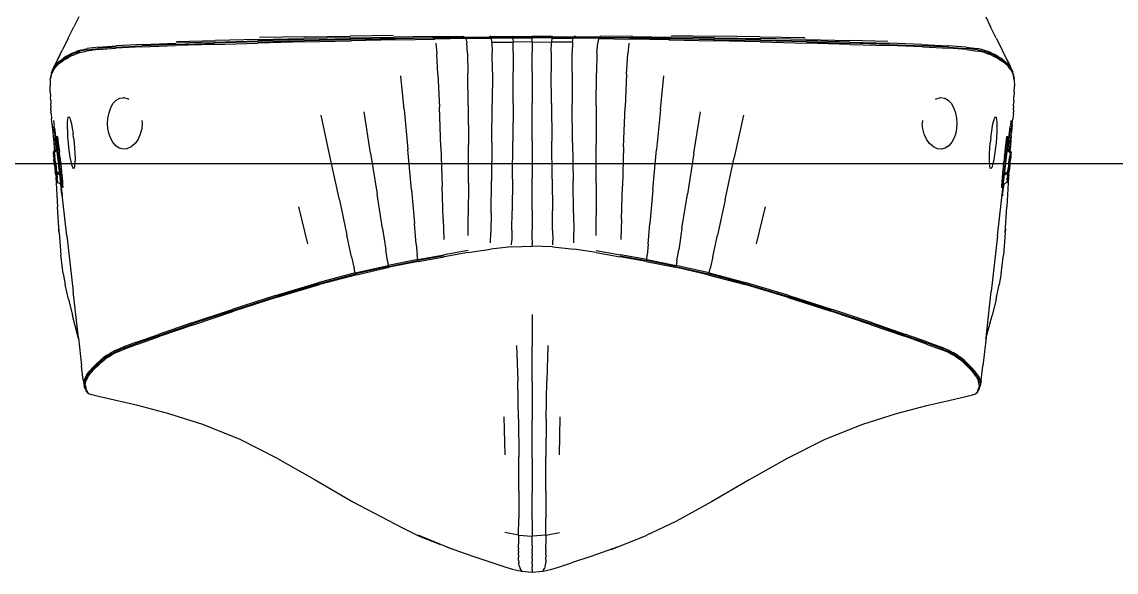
# Model space of a CAD drawing. Header units: millimetres. Extents: x -1905078 to 890385, y 1304549 to 3975677.
# Drawn here: x -641522 to -633594, y 1473248 to 1477237 of the extents above; entities that cross this region are included whole.
import ezdxf

# ---------------------------------------------------------------- set-up
doc = ezdxf.new("R2010")
doc.units = ezdxf.units.MM
doc.header["$LTSCALE"] = 1000
doc.layers.get('0').update_dxf_attribs({"linetype": 'CONTINUOUS'})
doc.layers.add('景-通用-文字', color=7, linetype='CONTINUOUS')

# ---------------------------------------------------------------- blocks, each defined once
blk = doc.blocks.new('C')
at = {"color": 0, "linetype": 'Continuous', "extrusion": (0, 1, 0)}
for p, q in [((-3866.1, 4734.7), (-3907.5, 4651.3)), ((3866.1, 4734.7), (3907.5, 4651.3)), ((-3956.1, 4553.1), (-3907.5, 4651.3)), ((-1939.6, 4566.4), (-1553.1, 4571.9)), ((-1186, 4576.4), (-1553.1, 4571.9)), ((-853.8, 4567.8), (-585.9, 4571)), ((-579.2, 4563.8), (-585.9, 4571)), ((-364.7, 4573.1), (-359.4, 4566.3)), ((364.6, 4573.1), (359.4, 4566.3)), ((579.2, 4563.8), (585.8, 4571)), ((853.7, 4567.8), (585.8, 4571)), ((1185.9, 4576.4), (1553.1, 4571.9)), ((1939.6, 4566.4), (1553.1, 4571.9)), ((3956.1, 4553.1), (3907.5, 4651.3)), ((-3956.1, 4553.1), (-4004.8, 4454.9)), ((-3549.3, 4478.7), (-3700.9, 4466.8)), ((-3697.9, 4477.1), (-3546.2, 4488.9)), ((-3326.8, 4479.5), (-3550.5, 4468.1)), ((-3549.3, 4478.7), (-3325.7, 4490.1)), ((-3322.6, 4500.3), (-3546.2, 4488.9)), ((-3326.8, 4479.5), (-3042.6, 4490.6)), ((-3041.9, 4501), (-3325.7, 4490.1)), ((-3322.6, 4500.3), (-3038.9, 4511)), ((-2709.5, 4501.4), (-3042.6, 4490.6)), ((-3041.9, 4501), (-2709.5, 4511.5)), ((-2707.2, 4521.3), (-3038.9, 4511)), ((-3031.9, 4524.3), (-2700.9, 4533.9)), ((-2340.3, 4521.6), (-2709.5, 4511.5)), ((-2709.5, 4501.4), (-2339.1, 4511.7)), ((-2707.2, 4521.3), (-2339.4, 4530.8)), ((-2334.8, 4542.6), (-2700.9, 4533.9)), ((-2340.3, 4521.6), (-1946, 4531.1)), ((-1947.4, 4539.7), (-2339.4, 4530.8)), ((-1942.7, 4521.8), (-2339.1, 4511.7)), ((-2334.8, 4542.6), (-1945.7, 4550.5)), ((-1939.6, 4566.4), (-2325, 4560)), ((-1947.4, 4539.7), (-1553.3, 4547.7)), ((-1549.2, 4539.9), (-1946, 4531.1)), ((-1555, 4557.4), (-1945.7, 4550.5)), ((-1942.7, 4521.8), (-1543.9, 4531.2)), ((-1555, 4557.4), (-1183.9, 4563.2)), ((-1179.2, 4554.5), (-1553.3, 4547.7)), ((-1549.2, 4539.9), (-1553.3, 4547.7)), ((-1549.2, 4539.9), (-1172.8, 4547.5)), ((-1165.7, 4539.4), (-1543.9, 4531.2)), ((-853.8, 4567.8), (-1183.9, 4563.2)), ((-1179.2, 4554.5), (-847.2, 4560)), ((-1179.2, 4554.5), (-1172.8, 4547.5)), ((-839.5, 4553.7), (-1172.8, 4547.5)), ((-1165.7, 4539.4), (-1172.8, 4547.5)), ((-1165.7, 4539.4), (-831.6, 4546)), ((-853.8, 4567.8), (-847.2, 4560)), ((-579.2, 4563.8), (-847.2, 4560)), ((-839.5, 4553.7), (-847.2, 4560)), ((-839.5, 4553.7), (-572, 4558)), ((-839.5, 4553.7), (-831.6, 4546)), ((-564.8, 4550.7), (-831.6, 4546)), ((-823.1, 4510.2), (-813.7, 4419.3)), ((-579.2, 4563.8), (-359.4, 4566.3)), ((-579.2, 4563.8), (-572, 4558)), ((-353.9, 4560.7), (-572, 4558)), ((-564.8, 4550.7), (-572, 4558)), ((-564.8, 4550.7), (-348.5, 4553.7)), ((-564.8, 4550.7), (-558, 4515.6)), ((-552.1, 4426.3), (-558, 4515.6)), ((-171.7, 4567.6), (-359.4, 4566.3)), ((-353.9, 4560.7), (-359.4, 4566.3)), ((-353.9, 4560.7), (-168.7, 4562.2)), ((-353.9, 4560.7), (-348.5, 4553.7)), ((-165.8, 4555.2), (-348.5, 4553.7)), ((-343.7, 4519.1), (-348.5, 4553.7)), ((-343.7, 4519.1), (-163.4, 4521)), ((-343.7, 4519.1), (-340.4, 4431.1)), ((-171.7, 4567.6), (0, 4568)), ((-171.7, 4567.6), (-168.7, 4562.2)), ((0, 4562.6), (-168.7, 4562.2)), ((-165.8, 4555.2), (-168.7, 4562.2)), ((-165.8, 4555.2), (0, 4555.7)), ((-165.8, 4555.2), (-163.4, 4521)), ((0, 4521.6), (-163.4, 4521)), ((-161.9, 4433.8), (-163.4, 4521)), ((171.7, 4567.6), (0, 4568)), ((0, 4562.6), (0, 4555.7)), ((0, 4562.6), (168.7, 4562.2)), ((0, 4521.6), (0, 4555.7)), ((165.8, 4555.2), (0, 4555.7)), ((0, 4521.6), (163.4, 4521)), ((0, 4521.6), (0, 4434.7)), ((161.9, 4433.8), (163.4, 4521)), ((165.8, 4555.2), (163.4, 4521)), ((343.7, 4519.1), (163.4, 4521)), ((165.8, 4555.2), (168.7, 4562.2)), ((165.8, 4555.2), (348.4, 4553.7)), ((171.7, 4567.6), (168.7, 4562.2)), ((353.9, 4560.7), (168.7, 4562.2)), ((171.7, 4567.6), (359.4, 4566.3)), ((343.7, 4519.1), (340.4, 4431.1)), ((343.7, 4519.1), (348.4, 4553.7)), ((353.9, 4560.7), (348.4, 4553.7)), ((564.7, 4550.7), (348.4, 4553.7)), ((353.9, 4560.7), (359.4, 4566.3)), ((353.9, 4560.7), (572, 4558)), ((579.2, 4563.8), (359.4, 4566.3)), ((552.1, 4426.3), (557.9, 4515.6)), ((564.7, 4550.7), (557.9, 4515.6)), ((564.7, 4550.7), (572, 4558)), ((564.7, 4550.7), (831.5, 4546)), ((579.2, 4563.8), (572, 4558)), ((839.5, 4553.7), (572, 4558)), ((579.2, 4563.8), (847.1, 4560)), ((823, 4510.2), (813.7, 4419.3)), ((839.5, 4553.7), (831.5, 4546)), ((1165.7, 4539.4), (831.5, 4546)), ((839.5, 4553.7), (847.1, 4560)), ((839.5, 4553.7), (1172.8, 4547.5)), ((853.7, 4567.8), (847.1, 4560)), ((1179.2, 4554.5), (847.1, 4560)), ((853.7, 4567.8), (1183.9, 4563.2)), ((1165.7, 4539.4), (1172.8, 4547.5)), ((1165.7, 4539.4), (1543.8, 4531.2)), ((1179.2, 4554.5), (1172.8, 4547.5)), ((1549.2, 4539.9), (1172.8, 4547.5)), ((1179.2, 4554.5), (1553.3, 4547.7)), ((1555, 4557.4), (1183.9, 4563.2)), ((1942.7, 4521.8), (1543.8, 4531.2)), ((1549.2, 4539.9), (1553.3, 4547.7)), ((1549.2, 4539.9), (1946, 4531.1)), ((1947.4, 4539.7), (1553.3, 4547.7)), ((1555, 4557.4), (1945.7, 4550.5)), ((1939.6, 4566.4), (2325, 4560)), ((1942.7, 4521.8), (2339, 4511.7)), ((2334.8, 4542.6), (1945.7, 4550.5)), ((2340.3, 4521.6), (1946, 4531.1)), ((1947.4, 4539.7), (2339.4, 4530.8)), ((2334.8, 4542.6), (2700.9, 4533.9)), ((2709.5, 4501.4), (2339, 4511.7)), ((2707.2, 4521.3), (2339.4, 4530.8)), ((2340.3, 4521.6), (2709.5, 4511.5)), ((3031.8, 4524.3), (2700.9, 4533.9)), ((2707.2, 4521.3), (3038.9, 4511)), ((3041.9, 4501), (2709.5, 4511.5)), ((2709.5, 4501.4), (3042.6, 4490.6)), ((3322.5, 4500.3), (3038.9, 4511)), ((3041.9, 4501), (3325.7, 4490.1)), ((3326.7, 4479.5), (3042.6, 4490.6)), ((3322.5, 4500.3), (3546.2, 4488.9)), ((3549.3, 4478.7), (3325.7, 4490.1)), ((3326.7, 4479.5), (3550.4, 4468.1)), ((3697.9, 4477.1), (3546.2, 4488.9)), ((3549.3, 4478.7), (3700.9, 4466.8)), ((3956.1, 4553.1), (4004.8, 4454.9)), ((-4053.2, 4356.4), (-4025.1, 4411.6)), ((-4046.1, 4371.4), (-4004.8, 4454.9)), ((-3998.6, 4371.8), (-3972.8, 4389)), ((-3969.9, 4399.4), (-3995.8, 4382.2)), ((-3974, 4378.3), (-3948.7, 4393.2)), ((-3947.5, 4403.9), (-3972.8, 4389)), ((-3969.9, 4399.4), (-3944.5, 4414.2)), ((-3922, 4406.5), (-3948.7, 4393.2)), ((-3947.5, 4403.9), (-3920.7, 4417.2)), ((-3917.8, 4427.5), (-3944.5, 4414.2)), ((-3922, 4406.5), (-3891.8, 4419)), ((-3890.6, 4429.7), (-3920.7, 4417.2)), ((-3917.8, 4427.5), (-3887.6, 4440)), ((-3856.2, 4431.5), (-3891.8, 4419)), ((-3890.6, 4429.7), (-3855, 4442.2)), ((-3851.9, 4452.6), (-3887.6, 4440)), ((-3856.2, 4431.5), (-3798.6, 4443.9)), ((-3797.3, 4454.6), (-3855, 4442.2)), ((-3851.9, 4452.6), (-3794.2, 4465)), ((-3702.2, 4456.2), (-3798.6, 4443.9)), ((-3797.3, 4454.6), (-3700.9, 4466.8)), ((-3697.9, 4477.1), (-3794.2, 4465)), ((-3702.2, 4456.2), (-3550.5, 4468.1)), ((-803.3, 4246.3), (-813.7, 4419.3)), ((-552.1, 4426.3), (-547.7, 4256.2)), ((-339.1, 4263.5), (-340.4, 4431.1)), ((-161.9, 4433.8), (-161.7, 4267.9)), ((0, 4269.4), (0, 4434.7)), ((161.9, 4433.8), (161.7, 4267.9)), ((339.1, 4263.5), (340.4, 4431.1)), ((552.1, 4426.3), (547.7, 4256.2)), ((803.2, 4246.3), (813.7, 4419.3)), ((3702.2, 4456.2), (3550.4, 4468.1)), ((3697.9, 4477.1), (3794.2, 4465)), ((3797.3, 4454.6), (3700.9, 4466.8)), ((3702.2, 4456.2), (3798.5, 4443.9)), ((3851.9, 4452.6), (3794.2, 4465)), ((3797.3, 4454.6), (3854.9, 4442.2)), ((3856.2, 4431.5), (3798.5, 4443.9)), ((3851.9, 4452.6), (3887.5, 4440)), ((3890.5, 4429.7), (3854.9, 4442.2)), ((3856.2, 4431.5), (3891.8, 4419)), ((3917.8, 4427.5), (3887.5, 4440)), ((3890.5, 4429.7), (3920.7, 4417.2)), ((3922, 4406.5), (3891.8, 4419)), ((3917.8, 4427.5), (3944.5, 4414.2)), ((3947.5, 4403.9), (3920.7, 4417.2)), ((3922, 4406.5), (3948.7, 4393.2)), ((3969.9, 4399.4), (3944.5, 4414.2)), ((3947.5, 4403.9), (3972.8, 4389)), ((3974, 4378.3), (3948.7, 4393.2)), ((3969.9, 4399.4), (3995.7, 4382.2)), ((3998.6, 4371.8), (3972.8, 4389)), ((4046.1, 4371.4), (4004.8, 4454.9)), ((4053.2, 4356.4), (4025.1, 4411.6)), ((-4098.1, 4257.1), (-4079.7, 4295.5)), ((-4077, 4306), (-4095.6, 4267.6)), ((-4088.3, 4285.2), (-4069.3, 4323.7)), ((-4088.3, 4285.2), (-4072.9, 4317.3)), ((-4080.9, 4284.8), (-4056.2, 4315.8)), ((-4055.1, 4326.5), (-4079.7, 4295.5)), ((-4077, 4306), (-4052.3, 4336.9)), ((-4046.1, 4371.4), (-4072.9, 4317.3)), ((-4053.2, 4356.4), (-4072.9, 4317.3)), ((-4053.2, 4356.4), (-4069.3, 4323.7)), ((-4028.3, 4340.7), (-4056.2, 4315.8)), ((-4055.1, 4326.5), (-4027.1, 4351.4)), ((-4024.2, 4361.8), (-4052.3, 4336.9)), ((-4028.3, 4340.7), (-3999.9, 4361.1)), ((-3998.6, 4371.8), (-4027.1, 4351.4)), ((-4024.2, 4361.8), (-3995.8, 4382.2)), ((-3974, 4378.3), (-3999.9, 4361.1)), ((3974, 4378.3), (3999.9, 4361.1)), ((4024.2, 4361.8), (3995.7, 4382.2)), ((3998.6, 4371.8), (4027, 4351.4)), ((4028.3, 4340.7), (3999.9, 4361.1)), ((4024.2, 4361.8), (4052.3, 4336.9)), ((4055.1, 4326.5), (4027, 4351.4)), ((4028.3, 4340.7), (4056.2, 4315.8)), ((4046.1, 4371.4), (4072.9, 4317.3)), ((4077, 4306), (4052.3, 4336.9)), ((4053.2, 4356.4), (4069.3, 4323.7)), ((4053.2, 4356.4), (4072.9, 4317.3)), ((4055.1, 4326.5), (4079.7, 4295.5)), ((4080.9, 4284.8), (4056.2, 4315.8)), ((4088.3, 4285.2), (4069.3, 4323.7)), ((4088.3, 4285.2), (4072.9, 4317.3)), ((4077, 4306), (4095.6, 4267.6)), ((4098.1, 4257.1), (4079.7, 4295.5)), ((-4108.2, 4198.8), (-4110.6, 4147.3)), ((-4108.2, 4198.8), (-4099.2, 4246.3)), ((-4108.2, 4198.8), (-4107.3, 4209.6)), ((-4098.1, 4257.1), (-4107.3, 4209.6)), ((-4080.9, 4284.8), (-4099.2, 4246.3)), ((-4098.1, 4257.1), (-4095.6, 4267.6)), ((-4088.3, 4285.2), (-4095.6, 4267.6)), ((-1092.7, 3946.5), (-1121.3, 4233.7)), ((-803.3, 4246.3), (-791.4, 3964.3)), ((-545.3, 3979.1), (-547.7, 4256.2)), ((-339.1, 4263.5), (-340.6, 3990.4)), ((-163.4, 3997.6), (-161.7, 4267.9)), ((0, 4269.4), (0, 4000.2)), ((163.4, 3997.6), (161.7, 4267.9)), ((339.1, 4263.5), (340.5, 3990.4)), ((545.3, 3979.1), (547.7, 4256.2)), ((803.2, 4246.3), (791.4, 3964.3)), ((1092.7, 3946.5), (1121.3, 4233.7)), ((4080.9, 4284.8), (4099.2, 4246.3)), ((4088.3, 4285.2), (4095.6, 4267.6)), ((4098.1, 4257.1), (4095.6, 4267.6)), ((4098.1, 4257.1), (4107.3, 4209.6)), ((4108.2, 4198.8), (4099.2, 4246.3)), ((4108.2, 4198.8), (4107.3, 4209.6)), ((4108.2, 4198.8), (4110.6, 4147.3)), ((-4108.9, 4096.9), (-4110.6, 4147.3)), ((4108.9, 4096.9), (4110.6, 4147.3)), ((-4108.9, 4096.9), (-4105.8, 4052.5)), ((-4103.9, 4019.2), (-4105.8, 4052.5)), ((-4103.9, 4019.2), (-4103, 3994.3)), ((-3571.7, 3998.8), (-3546.1, 4026.7)), ((-3546.1, 4026.7), (-3516, 4043.4)), ((-3516, 4043.4), (-3485.8, 4046.3)), ((-3480.4, 4046.9), (-3485.8, 4046.3)), ((-3480.4, 4046.9), (-3443, 4037.4)), ((-3443, 4037.4), (-3438.6, 4034.7)), ((3438, 4034.4), (3443, 4037.4)), ((3443, 4037.4), (3480.5, 4046.9)), ((3480.5, 4046.9), (3516, 4043.4)), ((3516, 4043.4), (3546.1, 4026.7)), ((3546.1, 4026.7), (3571.7, 3998.8)), ((4104, 4019.2), (4103, 3994.3)), ((4104, 4019.2), (4105.8, 4052.5)), ((4108.9, 4096.9), (4105.8, 4052.5)), ((-4102.6, 3974.9), (-4103, 3994.3)), ((-4102.6, 3974.9), (-4102.6, 3958.2)), ((-4102.6, 3941.5), (-4102.6, 3958.2)), ((-4102.6, 3941.5), (-4102.2, 3925.8)), ((-4101.2, 3911.9), (-4102.2, 3925.8)), ((-3616.9, 3872), (-3607.1, 3918.5)), ((-3607.1, 3918.5), (-3592.2, 3961.9)), ((-3592.2, 3961.9), (-3571.7, 3998.8)), ((-1377.9, 3574.1), (-1434, 3924.6)), ((-1092.7, 3946.5), (-1060.6, 3603.7)), ((-779.5, 3627.8), (-791.4, 3964.3)), ((-545.3, 3979.1), (-544.4, 3648.4)), ((-343.7, 3664.5), (-340.6, 3990.4)), ((-163.4, 3997.6), (-166.1, 3675.1)), ((0, 3679), (0, 4000.2)), ((163.4, 3997.6), (166.1, 3675.1)), ((343.7, 3664.5), (340.5, 3990.4)), ((545.3, 3979.1), (544.3, 3648.4)), ((779.4, 3627.8), (791.4, 3964.3)), ((1092.7, 3946.5), (1060.5, 3603.7)), ((1377.9, 3574.1), (1434, 3924.6)), ((3571.7, 3998.8), (3592.2, 3961.9)), ((3592.2, 3961.9), (3607.1, 3918.5)), ((3607.1, 3918.5), (3616.9, 3872)), ((4101.3, 3911.9), (4102.2, 3925.8)), ((4102.6, 3941.5), (4102.2, 3925.8)), ((4102.7, 3974.9), (4102.6, 3958.2)), ((4102.6, 3941.5), (4102.6, 3958.2)), ((4102.7, 3974.9), (4103, 3994.3)), ((-4101.2, 3911.9), (-4096.6, 3866.6)), ((-4083.7, 3751.8), (-4096.6, 3866.6)), ((-4080.1, 3851.9), (-4076, 3812.5)), ((-3961.1, 3798), (-3960.7, 3834.9)), ((-3960.7, 3834.9), (-3958.7, 3862.8)), ((-3958.7, 3862.8), (-3954.8, 3879.5)), ((-3954.8, 3879.5), (-3949.4, 3882.9)), ((-3949.4, 3882.9), (-3942.6, 3873.5)), ((-3942.6, 3873.5), (-3935.2, 3852.6)), ((-3935.2, 3852.6), (-3927.7, 3822.2)), ((-3620.2, 3826.7), (-3616.9, 3872)), ((-3617.7, 3784.6), (-3620.2, 3826.7)), ((-3324.9, 3826.5), (-3329.2, 3781.2)), ((-3326.5, 3851.5), (-3324.9, 3826.5)), ((1799.9, 3897.3), (1721.8, 3536.7)), ((3326.5, 3851.9), (3324.9, 3826.5)), ((3329.2, 3781.2), (3324.9, 3826.5)), ((3616.9, 3872), (3620.2, 3826.7)), ((3620.2, 3826.7), (3617.7, 3784.6)), ((3927.7, 3822.2), (3935.2, 3852.6)), ((3935.2, 3852.6), (3942.6, 3873.5)), ((3942.6, 3873.5), (3949.4, 3882.9)), ((3949.4, 3882.9), (3954.8, 3879.5)), ((3954.8, 3879.5), (3958.7, 3862.8)), ((3958.7, 3862.8), (3960.7, 3834.9)), ((3960.7, 3834.9), (3961.1, 3798)), ((4080.1, 3851.9), (4076, 3812.5)), ((4083.7, 3751.8), (4096.7, 3866.6)), ((4101.3, 3911.9), (4096.7, 3866.6)), ((-4091.2, 3817.8), (-4084.5, 3750.6)), ((-4069.1, 3596.3), (-4084.5, 3750.6)), ((-4075.7, 3809.5), (-4076, 3812.5)), ((-4074.8, 3802.2), (-4074.2, 3796.9)), ((-4060.8, 3682.4), (-4074.2, 3796.9)), ((-4073.2, 3788.4), (-4058.3, 3660.7)), ((-4072.8, 3784.3), (-4072.5, 3782.2)), ((-4072.8, 3784.3), (-4071.6, 3772)), ((-4071.1, 3770.1), (-4072.5, 3782.2)), ((-4068.4, 3740.9), (-4071.6, 3772)), ((-4068.4, 3740.9), (-4065, 3705.3)), ((-3959.9, 3754.6), (-3961.1, 3798)), ((-3957.4, 3708.1), (-3959.9, 3754.6)), ((-3927.7, 3822.2), (-3920.5, 3785)), ((-3920.5, 3785), (-3914.1, 3745.1)), ((-3908.9, 3704.7), (-3914.1, 3745.1)), ((-3609.8, 3744.2), (-3617.7, 3784.6)), ((-3595.9, 3704.2), (-3609.8, 3744.2)), ((-3341, 3734.7), (-3359.8, 3691.3)), ((-3329.2, 3781.2), (-3341, 3734.7)), ((3341, 3734.7), (3329.2, 3781.2)), ((3359.8, 3691.3), (3341, 3734.7)), ((3609.8, 3744.2), (3595.9, 3704.2)), ((3617.7, 3784.6), (3609.8, 3744.2)), ((3908.9, 3704.7), (3914.1, 3745.1)), ((3914.1, 3745.1), (3920.5, 3785)), ((3920.5, 3785), (3927.7, 3822.2)), ((3959.9, 3754.6), (3957.4, 3708.1)), ((3961.1, 3798), (3959.9, 3754.6)), ((4073.2, 3787.8), (4058.3, 3660.7)), ((4060.8, 3682.4), (4074.2, 3796.9)), ((4068.4, 3740.9), (4065, 3705.3)), ((4068.4, 3740.9), (4071.6, 3772)), ((4069.1, 3596.3), (4084.6, 3750.6)), ((4071.1, 3769.9), (4072.5, 3782.2)), ((4072.8, 3784.3), (4071.6, 3772)), ((4072.8, 3784.3), (4072.5, 3782.2)), ((4074.8, 3802.2), (4074.2, 3796.9)), ((4075.7, 3809.5), (4076, 3812.5)), ((4091.2, 3817.9), (4084.6, 3750.6)), ((-4081.5, 3720.4), (-4073.4, 3605.8)), ((-4063, 3679.6), (-4065, 3705.3)), ((-4063, 3679.6), (-4060.4, 3650.3)), ((-4062.3, 3693.4), (-4062.9, 3699.7)), ((-4062.3, 3693.4), (-4060.3, 3668.2)), ((-4055.6, 3606.7), (-4060.4, 3650.3)), ((-4057.7, 3638.9), (-4060.3, 3668.2)), ((-4015.5, 3294.1), (-4058.3, 3660.7)), ((-4057.7, 3638.9), (-4054.3, 3607.8)), ((-4050, 3715.5), (-4049.1, 3719)), ((-4049.3, 3698.9), (-4050, 3715.5)), ((-4047.4, 3671), (-4049.3, 3698.9)), ((-4049.1, 3719), (-4047, 3709.5)), ((-4044.3, 3634.1), (-4047.4, 3671)), ((-4047, 3709.5), (-4043.7, 3688.6)), ((-4043.7, 3688.6), (-4039.7, 3658.3)), ((-4039.7, 3658.3), (-4035.1, 3621.1)), ((-3953.8, 3662.8), (-3957.4, 3708.1)), ((-3949.5, 3620.7), (-3953.8, 3662.8)), ((-3908.9, 3704.7), (-3904.5, 3662.6)), ((-3904.5, 3662.6), (-3900.9, 3617.3)), ((-3575.6, 3667.1), (-3595.9, 3704.2)), ((-3550, 3636.7), (-3575.6, 3667.1)), ((-3385.8, 3654.4), (-3420, 3626.5)), ((-3359.8, 3691.3), (-3385.8, 3654.4)), ((-544.4, 3317.6), (-544.4, 3648.4)), ((-343.7, 3664.5), (-347.7, 3338.6)), ((-169.3, 3352.6), (-166.1, 3675.1)), ((0, 3679), (0, 3357.7)), ((169.2, 3352.6), (166.1, 3675.1)), ((343.7, 3664.5), (347.6, 3338.6)), ((544.3, 3317.6), (544.3, 3648.4)), ((3385.8, 3654.4), (3359.8, 3691.3)), ((3420, 3626.5), (3385.8, 3654.4)), ((3575.6, 3667.1), (3550, 3636.7)), ((3595.9, 3704.2), (3575.6, 3667.1)), ((3900.9, 3617.3), (3904.5, 3662.6)), ((3908.9, 3704.7), (3904.5, 3662.6)), ((3953.8, 3662.8), (3949.5, 3620.7)), ((3957.4, 3708.1), (3953.8, 3662.8)), ((4015.5, 3294.1), (4058.3, 3660.7)), ((4035.1, 3621.1), (4039.7, 3658.3)), ((4039.7, 3658.3), (4043.7, 3688.6)), ((4043.7, 3688.6), (4047, 3709.5)), ((4047.4, 3671), (4044.3, 3634.1)), ((4047, 3709.5), (4049.1, 3719)), ((4049.3, 3698.9), (4047.4, 3671)), ((4049.1, 3719), (4049.9, 3715.5)), ((4049.9, 3715.5), (4049.3, 3698.9)), ((4057.7, 3638.9), (4054.3, 3607.8)), ((4055.6, 3606.7), (4060.4, 3650.3)), ((4057.7, 3638.9), (4060.3, 3668.2)), ((4062.3, 3693.4), (4060.3, 3668.2)), ((4063, 3679.6), (4060.4, 3650.3)), ((4062.3, 3693.4), (4062.9, 3700)), ((4063, 3679.6), (4065, 3705.3)), ((4081.5, 3720.4), (4073.4, 3605.8)), ((-4081.4, 3578.5), (-4080.6, 3585.2)), ((-4081.4, 3578.5), (-4080.8, 3574.8)), ((-4081.4, 3578.5), (-4081.1, 3574.3)), ((-4080.6, 3563.4), (-4081.1, 3574.3)), ((-4080.1, 3581.7), (-4080.8, 3574.8)), ((-4079.2, 3562.2), (-4080.8, 3574.8)), ((-4076.3, 3590.7), (-4080.6, 3585.2)), ((-4080.1, 3581.7), (-4080.6, 3585.2)), ((-4080.6, 3563.4), (-4079.8, 3550.6)), ((-4080.1, 3581.7), (-4075.8, 3587.3)), ((-4080.1, 3581.7), (-4078.5, 3569.9)), ((-4079.2, 3540.8), (-4079.8, 3550.6)), ((-4079.2, 3562.2), (-4075.8, 3536.4)), ((-4074.3, 3576.2), (-4078.5, 3569.9)), ((-4074.9, 3542.8), (-4078.5, 3569.9)), ((-4076.3, 3590.7), (-4064.3, 3600)), ((-4076.3, 3590.7), (-4075.8, 3587.3)), ((-4063.9, 3596.8), (-4075.8, 3587.3)), ((-4074.3, 3576.2), (-4075.8, 3587.3)), ((-4074.3, 3576.2), (-4062.4, 3586.1)), ((-4074.3, 3576.2), (-4070.6, 3548.3)), ((-4072.6, 3593.5), (-4073.4, 3605.8)), ((-4063.6, 3494.8), (-4070.6, 3548.3)), ((-4052.3, 3609.3), (-4064.3, 3600)), ((-4063.9, 3596.8), (-4051.9, 3606.1)), ((-4050.7, 3595.3), (-4062.4, 3586.1)), ((-4040.2, 3590.7), (-4044.3, 3634.1)), ((-4035.6, 3544.2), (-4040.2, 3590.7)), ((-4035.1, 3621.1), (-4030.4, 3581.2)), ((-4025.9, 3540.8), (-4030.4, 3581.2)), ((-3944.4, 3580.3), (-3949.5, 3620.7)), ((-3938.3, 3540.3), (-3944.4, 3580.3)), ((-3900.9, 3617.3), (-3898.4, 3570.7)), ((-3898.4, 3570.7), (-3897.4, 3527.4)), ((-3520.1, 3615.8), (-3550, 3636.7)), ((-3487.9, 3606.3), (-3520.1, 3615.8)), ((-3454.6, 3609.8), (-3487.9, 3606.3)), ((-3420, 3626.5), (-3454.6, 3609.8)), ((-1377.9, 3574.1), (-1322.6, 3223.6)), ((-1029.4, 3260.9), (-1060.6, 3603.7)), ((-779.5, 3627.8), (-768.6, 3291.2)), ((779.4, 3627.8), (768.5, 3291.2)), ((1029.3, 3260.9), (1060.5, 3603.7)), ((1377.9, 3574.1), (1322.6, 3223.6)), ((3454.6, 3609.8), (3420, 3626.5)), ((3487.9, 3606.3), (3454.6, 3609.8)), ((3520.1, 3615.8), (3487.9, 3606.3)), ((3550, 3636.7), (3520.1, 3615.8)), ((3897.4, 3527.4), (3898.4, 3570.7)), ((3898.4, 3570.7), (3900.9, 3617.3)), ((3944.4, 3580.3), (3938.3, 3540.3)), ((3949.5, 3620.7), (3944.4, 3580.3)), ((4025.9, 3540.8), (4030.4, 3581.2)), ((4030.4, 3581.2), (4035.1, 3621.1)), ((4040.2, 3590.7), (4035.6, 3544.2)), ((4044.3, 3634.1), (4040.2, 3590.7)), ((4050.7, 3595.3), (4062.4, 3586.1)), ((4063.9, 3596.8), (4051.9, 3606.1)), ((4052.3, 3609.3), (4064.3, 3600)), ((4074.4, 3576.2), (4062.4, 3586.1)), ((4063.6, 3494.8), (4070.7, 3548.3)), ((4063.9, 3596.8), (4075.8, 3587.3)), ((4076.3, 3590.7), (4064.3, 3600)), ((4074.4, 3576.2), (4070.7, 3548.3)), ((4072.7, 3593.5), (4073.4, 3605.8)), ((4074.4, 3576.2), (4075.8, 3587.3)), ((4074.4, 3576.2), (4078.5, 3569.9)), ((4074.9, 3542.8), (4078.5, 3569.9)), ((4076.3, 3590.7), (4075.8, 3587.3)), ((4080.1, 3581.7), (4075.8, 3587.3)), ((4079.2, 3562.2), (4075.8, 3536.4)), ((4076.3, 3590.7), (4080.6, 3585.2)), ((4079.4, 3544.8), (4077.1, 3520.3)), ((4080.1, 3581.7), (4078.5, 3569.9)), ((4079.2, 3562.2), (4080.8, 3574.8)), ((4079.4, 3544.8), (4080.2, 3556.5)), ((4080.1, 3581.7), (4080.6, 3585.2)), ((4080.1, 3581.7), (4080.8, 3574.8)), ((4080.8, 3567.3), (4080.2, 3556.5)), ((4081.4, 3578.5), (4080.6, 3585.2)), ((4081.4, 3578.5), (4080.8, 3574.8)), ((4080.8, 3567.3), (4081.2, 3575.3)), ((4081.4, 3578.5), (4081.2, 3575.3)), ((-4079.2, 3540.8), (-4077, 3519.3)), ((-4071.5, 3471.2), (-4077, 3519.3)), ((-4070, 3493.1), (-4075.8, 3536.4)), ((-4074.9, 3542.8), (-4068.4, 3493.9)), ((-4071.5, 3471.2), (-4065.4, 3419.5)), ((-4070, 3493.1), (-4064.4, 3450.2)), ((-4062, 3445.1), (-4068.4, 3493.9)), ((-4063.6, 3494.8), (-4056.5, 3441.5)), ((-4030.9, 3498.8), (-4035.6, 3544.2)), ((-4026.3, 3456.8), (-4030.9, 3498.8)), ((-4021.7, 3416.3), (-4026.3, 3456.8)), ((-4025.9, 3540.8), (-4021.4, 3498.7)), ((-4021.4, 3498.7), (-4016.8, 3453.3)), ((-4016.8, 3453.3), (-4012.2, 3406.8)), ((-3931.2, 3503.2), (-3938.3, 3540.3)), ((-3923.9, 3472.8), (-3931.2, 3503.2)), ((-3916.8, 3451.9), (-3923.9, 3472.8)), ((-3910.3, 3442.4), (-3916.8, 3451.9)), ((-3900.7, 3462.6), (-3904.8, 3445.9)), ((-3898.1, 3490.4), (-3900.7, 3462.6)), ((-3897.4, 3527.4), (-3898.1, 3490.4)), ((1644.1, 3176.1), (1721.8, 3536.7)), ((3898.1, 3490.4), (3897.4, 3527.4)), ((3900.7, 3462.6), (3898.1, 3490.4)), ((3904.8, 3445.9), (3900.7, 3462.6)), ((3916.8, 3451.9), (3910.3, 3442.4)), ((3923.9, 3472.8), (3916.8, 3451.9)), ((3931.2, 3503.2), (3923.9, 3472.8)), ((3938.3, 3540.3), (3931.2, 3503.2)), ((4012.2, 3406.8), (4016.8, 3453.3)), ((4016.8, 3453.3), (4021.4, 3498.7)), ((4025.9, 3540.8), (4021.4, 3498.7)), ((4026.3, 3456.8), (4021.7, 3416.3)), ((4030.9, 3498.8), (4026.3, 3456.8)), ((4035.6, 3544.2), (4030.9, 3498.8)), ((4063.6, 3494.8), (4056.5, 3441.5)), ((4062, 3445.1), (4068.5, 3493.9)), ((4070.1, 3493.1), (4064.4, 3450.2)), ((4071.5, 3471.2), (4065.4, 3419.5)), ((4074.9, 3542.8), (4068.5, 3493.9)), ((4070.1, 3493.1), (4075.8, 3536.4)), ((4071.5, 3471.2), (4077.1, 3520.3)), ((-4061.6, 3387.1), (-4065.4, 3419.5)), ((-4061.1, 3425.1), (-4064.4, 3450.2)), ((-4062, 3445.1), (-4058.5, 3418.7)), ((-4061.6, 3387.1), (-4059.1, 3366.5)), ((-4061.1, 3425.1), (-4059.5, 3412.9)), ((-4057, 3407), (-4059.5, 3412.9)), ((-4058.9, 3408.1), (-4059.5, 3412.9)), ((-4059.5, 3369.9), (-4045.3, 3115.8)), ((-4057.1, 3350.3), (-4059.1, 3366.5)), ((-4058.9, 3408.1), (-4058.7, 3402.5)), ((-4058.1, 3387.9), (-4058.7, 3402.5)), ((-4052.8, 3414.1), (-4058.5, 3418.7)), ((-4057, 3407), (-4058.5, 3418.7)), ((-4058.1, 3387.9), (-4057.3, 3370.5)), ((-4056.4, 3356.5), (-4057.3, 3370.5)), ((-4057, 3407), (-4051.4, 3403)), ((-4057, 3407), (-4056.4, 3402.4)), ((-4052.8, 3414.1), (-4056.5, 3441.5)), ((-4050.9, 3398.7), (-4056.4, 3402.4)), ((-4056.2, 3396.8), (-4056.4, 3402.4)), ((-4056.2, 3396.8), (-4055.6, 3381.9)), ((-4054.8, 3364.2), (-4055.6, 3381.9)), ((-4054.8, 3364.2), (-4053.8, 3349.9)), ((-4052.8, 3414.1), (-4051.4, 3403)), ((-4052.8, 3414.1), (-4038.7, 3407.9)), ((-4037.3, 3397.2), (-4051.4, 3403)), ((-4050.9, 3398.7), (-4051.4, 3403)), ((-4050.9, 3398.7), (-4036.8, 3393)), ((-4050.9, 3398.7), (-4050.7, 3393)), ((-4050.1, 3377.9), (-4050.7, 3393)), ((-4050.1, 3377.9), (-4049.3, 3360)), ((-4048.3, 3345.6), (-4049.3, 3360)), ((-4028.3, 3403.6), (-4038.7, 3407.9)), ((-4037.3, 3397.2), (-4027, 3393)), ((-4026.6, 3388.9), (-4036.8, 3393)), ((-4017, 3376.4), (-4021.7, 3416.3)), ((-4012.5, 3339.3), (-4017, 3376.4)), ((-4012.2, 3406.8), (-4008.3, 3363.4)), ((-4008.3, 3363.4), (-4005.1, 3326.5)), ((-3904.8, 3445.9), (-3910.3, 3442.4)), ((3910.3, 3442.4), (3904.8, 3445.9)), ((4005.1, 3326.5), (4008.3, 3363.4)), ((4008.3, 3363.4), (4012.2, 3406.8)), ((4017, 3376.4), (4012.5, 3339.3)), ((4021.7, 3416.3), (4017, 3376.4)), ((4026.6, 3388.9), (4036.8, 3393)), ((4037.3, 3397.2), (4027, 3393)), ((4028.3, 3403.6), (4038.7, 3407.9)), ((4050.9, 3398.7), (4036.8, 3393)), ((4037.3, 3397.2), (4051.4, 3403)), ((4052.9, 3414.1), (4038.7, 3407.9)), ((4059.5, 3370.1), (4045.3, 3115.8)), ((4048.3, 3345.6), (4049.3, 3360)), ((4050.1, 3377.9), (4049.3, 3360)), ((4050.1, 3377.9), (4050.7, 3393)), ((4050.9, 3398.7), (4050.7, 3393)), ((4050.9, 3398.7), (4051.4, 3403)), ((4050.9, 3398.7), (4056.4, 3402.4)), ((4052.9, 3414.1), (4051.4, 3403)), ((4057, 3407), (4051.4, 3403)), ((4052.9, 3414.1), (4056.5, 3441.5)), ((4052.9, 3414.1), (4058.5, 3418.7)), ((4054.8, 3364.2), (4053.9, 3349.9)), ((4054.8, 3364.2), (4055.6, 3381.9)), ((4056.2, 3396.8), (4055.6, 3381.9)), ((4056.2, 3396.8), (4056.4, 3402.4)), ((4057, 3407), (4056.4, 3402.4)), ((4056.4, 3356.5), (4057.3, 3370.5)), ((4057, 3407), (4058.5, 3418.7)), ((4057, 3407), (4059.5, 3412.9)), ((4057.1, 3350.3), (4059.1, 3366.5)), ((4058.1, 3387.9), (4057.3, 3370.5)), ((4058.1, 3387.9), (4058.7, 3402.5)), ((4062, 3445.1), (4058.5, 3418.7)), ((4058.9, 3408.1), (4058.7, 3402.5)), ((4058.9, 3408.1), (4059.5, 3412.9)), ((4061.6, 3387.1), (4059.1, 3366.5)), ((4061.1, 3425.1), (4059.5, 3412.9)), ((4061.1, 3425.1), (4064.4, 3450.2)), ((4061.6, 3387.1), (4065.4, 3419.5)), ((-4057.1, 3350.3), (-4055.8, 3339.9)), ((-4056.4, 3356.5), (-4055.6, 3346.4)), ((-4055.4, 3336.9), (-4055.8, 3339.9)), ((-4055.4, 3340.9), (-4055.6, 3346.4)), ((-4055.4, 3340.9), (-4055.4, 3338.3)), ((-4055.4, 3336.9), (-4055.4, 3338.3)), ((-4055.4, 3336.9), (-4052.9, 3329.4)), ((-4053.1, 3339.6), (-4053.8, 3349.9)), ((-4053.1, 3339.6), (-4052.9, 3333.7)), ((-4052.9, 3330.8), (-4052.9, 3333.7)), ((-4052.9, 3330.8), (-4052.9, 3329.4)), ((-4047.3, 3324.3), (-4052.9, 3329.4)), ((-4048.3, 3345.6), (-4047.5, 3335.1)), ((-4047.3, 3328.9), (-4047.5, 3335.1)), ((-4047.3, 3328.9), (-4047.3, 3325.7)), ((-4047.3, 3324.3), (-4047.3, 3325.7)), ((-4047.3, 3324.3), (-4033.2, 3316.7)), ((-4017.1, 3307.9), (-4033.2, 3316.7)), ((-4020.3, 3309.6), (-4015.7, 3271.3)), ((-4015.3, 3279.7), (-4018.8, 3308.9)), ((-4009.6, 3220.9), (-4015.7, 3271.3)), ((-3966.9, 2869.2), (-4015.5, 3294.1)), ((-4015.3, 3279.7), (-4009.7, 3232.7)), ((-4008.4, 3308.9), (-4012.5, 3339.3)), ((-4005.3, 3288), (-4008.4, 3308.9)), ((-4003.2, 3278.5), (-4005.3, 3288)), ((-4005.1, 3326.5), (-4003.1, 3298.7)), ((-4002.5, 3282), (-4003.2, 3278.5)), ((-4003.1, 3298.7), (-4002.5, 3282)), ((-760, 3009), (-768.6, 3291.2)), ((-544.4, 3317.6), (-544.9, 3040.3)), ((-351.3, 3065.4), (-347.7, 3338.6)), ((-169.3, 3352.6), (-172.1, 3082.1)), ((0, 3088.4), (0, 3357.7)), ((169.2, 3352.6), (172, 3082.1)), ((351.3, 3065.4), (347.6, 3338.6)), ((544.3, 3317.6), (544.9, 3040.3)), ((759.9, 3009), (768.5, 3291.2)), ((3966.9, 2869.2), (4015.5, 3294.1)), ((4002.5, 3282), (4003.1, 3298.7)), ((4003.2, 3278.5), (4002.5, 3282)), ((4003.1, 3298.7), (4005.1, 3326.5)), ((4005.3, 3288), (4003.2, 3278.5)), ((4008.4, 3308.9), (4005.3, 3288)), ((4012.5, 3339.3), (4008.4, 3308.9)), ((4009.6, 3220.9), (4015.7, 3271.3)), ((4015.3, 3279.7), (4009.7, 3232.7)), ((4015.3, 3279.7), (4018.8, 3308.9)), ((4020.3, 3309.7), (4015.7, 3271.3)), ((4017.1, 3307.9), (4033.3, 3316.7)), ((4047.4, 3324.3), (4033.3, 3316.7)), ((4047.3, 3328.9), (4047.5, 3335.1)), ((4047.3, 3328.9), (4047.3, 3325.7)), ((4047.4, 3324.3), (4047.3, 3325.7)), ((4047.4, 3324.3), (4052.9, 3329.4)), ((4048.3, 3345.6), (4047.5, 3335.1)), ((4053.1, 3339.6), (4052.9, 3333.8)), ((4055.4, 3336.9), (4052.9, 3329.4)), ((4052.9, 3330.8), (4052.9, 3333.8)), ((4052.9, 3330.8), (4052.9, 3329.4)), ((4053.1, 3339.6), (4053.9, 3349.9)), ((4055.4, 3340.9), (4055.6, 3346.4)), ((4055.4, 3340.9), (4055.4, 3338.3)), ((4055.4, 3336.9), (4055.9, 3339.9)), ((4055.4, 3336.9), (4055.4, 3338.3)), ((4056.4, 3356.5), (4055.6, 3346.4)), ((4057.1, 3350.3), (4055.9, 3339.9)), ((-4008.8, 3235), (-4009.7, 3232.7)), ((-4008.4, 3222.4), (-4009.7, 3232.7)), ((-4009.1, 3238.5), (-4008.3, 3228.9)), ((-4008.4, 3222.4), (-4008.1, 3223.4)), ((-4008.4, 3222.4), (-4008, 3219.5)), ((-4008.4, 3222.4), (-4008.3, 3209.8)), ((-4007.8, 3216.7), (-4008.3, 3228.9)), ((-4008, 3221.3), (-4008, 3219.5)), ((-4007.8, 3216.7), (-4007.8, 3209.5)), ((-4007.8, 3206.6), (-4007.8, 3209.5)), ((-1644.1, 3176.1), (-1579.3, 2873.8)), ((-1276.6, 2929.8), (-1322.6, 3223.6)), ((-1029.4, 3260.9), (-1003.7, 2973.5)), ((1029.3, 3260.9), (1003.7, 2973.5)), ((1276.6, 2929.8), (1322.6, 3223.6)), ((1644.1, 3176.1), (1579.2, 2873.8)), ((4007.8, 3216.7), (4008.3, 3228.9)), ((4007.8, 3216.7), (4007.8, 3209.5)), ((4007.8, 3206.6), (4007.8, 3209.5)), ((4008.5, 3222.4), (4008, 3219.5)), ((4008, 3221.3), (4008, 3219.5)), ((4008.5, 3222.4), (4008.1, 3223.4)), ((4009.2, 3238.8), (4008.3, 3228.9)), ((4008.5, 3222.4), (4008.3, 3209.8)), ((4008.5, 3222.4), (4009.7, 3232.7)), ((4008.8, 3235), (4009.7, 3232.7)), ((-4032.7, 2893.5), (-4045.3, 3115.8)), ((-1912.2, 2801.3), (-1989.8, 3115)), ((-173.9, 2916), (-172.1, 3082.1)), ((0, 3088.4), (0, 2923)), ((173.9, 2916), (172, 3082.1)), ((1912.1, 2801.3), (1989.7, 3115)), ((4032.7, 2893.5), (4045.3, 3115.8)), ((-760, 3009), (-754.9, 2835.6)), ((-545.4, 2869.9), (-544.9, 3040.3)), ((-351.3, 3065.4), (-353.7, 2897.5)), ((351.3, 3065.4), (353.7, 2897.5)), ((545.4, 2869.9), (544.9, 3040.3)), ((759.9, 3009), (754.9, 2835.6)), ((-4034.5, 2925.6), (-4034, 2914.3)), ((-4032.7, 2893.5), (-4034, 2914.3)), ((-4032.7, 2893.5), (-4018.1, 2703.9)), ((-1276.6, 2929.8), (-1248.5, 2749.3)), ((-988.1, 2797), (-1003.7, 2973.5)), ((-355.1, 2808.8), (-353.7, 2897.5)), ((-173.9, 2916), (-174.9, 2828.2)), ((0, 2835.5), (0, 2923)), ((173.9, 2916), (174.9, 2828.2)), ((355.1, 2808.8), (353.7, 2897.5)), ((988.1, 2797), (1003.7, 2973.5)), ((1276.6, 2929.8), (1248.5, 2749.3)), ((4032.7, 2893.5), (4018.2, 2703.9)), ((4032.7, 2893.5), (4034.1, 2914.3)), ((4034.5, 2925.6), (4034.1, 2914.3)), ((-3966.9, 2869.2), (-3913, 2394)), ((-1539.6, 2688.2), (-1579.3, 2873.8)), ((-175.4, 2792.5), (-174.9, 2828.2)), ((0, 2835.5), (0, 2800)), ((0, 2790.5), (0, 2800)), ((175.4, 2792.5), (174.9, 2828.2)), ((1539.5, 2688.2), (1579.2, 2873.8)), ((3966.9, 2869.2), (3913, 2394)), ((-1233.6, 2654.2), (-1248.5, 2749.3)), ((-988.1, 2797), (-979.9, 2703.7)), ((-976.3, 2666.3), (-751.3, 2707.1)), ((-546.1, 2743.4), (-751.3, 2707.1)), ((-546, 2724.8), (-749.7, 2688.9)), ((-546, 2724.8), (-356.3, 2754)), ((-175.8, 2773.7), (-356.3, 2754)), ((-175.8, 2773.7), (0, 2781.2)), ((0, 2790.5), (0, 2781.2)), ((175.8, 2773.7), (0, 2781.2)), ((175.8, 2773.7), (356.3, 2754)), ((546, 2724.8), (356.3, 2754)), ((546, 2724.8), (749.7, 2688.9)), ((546.1, 2743.4), (751.3, 2707.1)), ((976.3, 2666.3), (751.3, 2707.1)), ((988.1, 2797), (979.9, 2703.7)), ((1233.5, 2654.2), (1248.5, 2749.3)), ((-3998.1, 2546), (-4018.1, 2703.9)), ((-1539.6, 2688.2), (-1518.2, 2590.4)), ((-1508.6, 2551.7), (-1226.9, 2616.2)), ((-1233.6, 2654.2), (-1226.9, 2616.2)), ((-976.3, 2666.3), (-1226.9, 2616.2)), ((-1223.6, 2607.4), (-1226.9, 2616.2)), ((-1223.6, 2607.4), (-974.6, 2657.2)), ((-971.9, 2648.9), (-1219.1, 2599.7)), ((-976.3, 2666.3), (-979.9, 2703.7)), ((-976.3, 2666.3), (-974.6, 2657.2)), ((-750.8, 2697.7), (-974.6, 2657.2)), ((-971.9, 2648.9), (-749.7, 2688.9)), ((971.9, 2648.9), (749.7, 2688.9)), ((750.7, 2697.7), (974.5, 2657.2)), ((971.9, 2648.9), (1219.1, 2599.7)), ((976.3, 2666.3), (974.5, 2657.2)), ((1223.6, 2607.4), (974.5, 2657.2)), ((976.3, 2666.3), (979.9, 2703.7)), ((976.3, 2666.3), (1226.8, 2616.2)), ((1223.6, 2607.4), (1226.8, 2616.2)), ((1233.5, 2654.2), (1226.8, 2616.2)), ((1508.6, 2551.7), (1226.8, 2616.2)), ((1539.5, 2688.2), (1518.2, 2590.4)), ((3998.1, 2546), (4018.2, 2703.9)), ((-3998.1, 2546), (-3980.2, 2452.6)), ((-1508.6, 2551.7), (-1827.4, 2467.8)), ((-1821.7, 2459.5), (-1504, 2543.2)), ((-1497.7, 2536.1), (-1813.9, 2452.8)), ((-1508.6, 2551.7), (-1518.2, 2590.4)), ((-1508.6, 2551.7), (-1504, 2543.2)), ((-1223.6, 2607.4), (-1504, 2543.2)), ((-1497.7, 2536.1), (-1219.1, 2599.7)), ((-1223.6, 2607.4), (-1219.1, 2599.7)), ((1223.6, 2607.4), (1219.1, 2599.7)), ((1497.6, 2536.1), (1219.1, 2599.7)), ((1223.6, 2607.4), (1504, 2543.2)), ((1497.6, 2536.1), (1813.9, 2452.8)), ((1508.6, 2551.7), (1504, 2543.2)), ((1821.6, 2459.5), (1504, 2543.2)), ((1508.6, 2551.7), (1518.2, 2590.4)), ((1508.6, 2551.7), (1827.3, 2467.8)), ((3998.1, 2546), (3980.2, 2452.6)), ((-3954.2, 2327.7), (-3980.2, 2452.6)), ((-2188.7, 2359.4), (-1827.4, 2467.8)), ((-1821.7, 2459.5), (-2182.7, 2351.1)), ((-2174.3, 2344.6), (-1813.9, 2452.8)), ((2174.3, 2344.6), (1813.9, 2452.8)), ((1821.6, 2459.5), (2182.6, 2351.1)), ((2188.7, 2359.4), (1827.3, 2467.8)), ((3954.3, 2327.7), (3980.2, 2452.6)), ((-3868.2, 1999.5), (-3913, 2394)), ((-2188.7, 2359.4), (-2558.3, 2240.5)), ((-2552.4, 2232.2), (-2182.7, 2351.1)), ((-2174.3, 2344.6), (-2544, 2225.7)), ((2174.3, 2344.6), (2544, 2225.7)), ((2552.3, 2232.2), (2182.6, 2351.1)), ((2188.7, 2359.4), (2558.3, 2240.5)), ((3868.2, 1999.5), (3913, 2394)), ((-3954.2, 2327.7), (-3919.6, 2189.6)), ((-2901.9, 2125.1), (-2558.3, 2240.5)), ((2901.8, 2125.1), (2558.3, 2240.5)), ((3954.3, 2327.7), (3919.6, 2189.6)), ((-3878.2, 2033.9), (-3919.6, 2189.6)), ((-2552.4, 2232.2), (-2896.2, 2116.7)), ((-2888.2, 2110.1), (-2544, 2225.7)), ((0, 2196.9), (0, 1927.6)), ((2888.2, 2110.1), (2544, 2225.7)), ((2552.3, 2232.2), (2896.2, 2116.7)), ((3878.2, 2033.8), (3919.6, 2189.6)), ((-3867.2, 1990.6), (-3894.2, 2097.2)), ((-2901.9, 2125.1), (-3184.9, 2027.1)), ((-3179.7, 2018.6), (-2896.2, 2116.7)), ((-2888.2, 2110.1), (-3172, 2011.9)), ((2888.2, 2110.1), (3172, 2011.9)), ((3179.6, 2018.6), (2896.2, 2116.7)), ((2901.8, 2125.1), (3184.9, 2027.1)), ((3867.2, 1990.4), (3894.2, 2097.2)), ((-3868.2, 1999.5), (-3840.9, 1758.4)), ((-3373.1, 1960.5), (-3488.8, 1917.5)), ((-3373.1, 1960.5), (-3184.9, 2027.1)), ((-3179.7, 2018.6), (-3368.1, 1952)), ((-3360.7, 1945.2), (-3172, 2011.9)), ((3360.7, 1945.2), (3172, 2011.9)), ((3179.6, 2018.6), (3368.1, 1952)), ((3373.1, 1960.5), (3184.9, 2027.1)), ((3373.1, 1960.5), (3488.8, 1917.5)), ((3868.2, 1999.5), (3840.9, 1758.4)), ((-3624.5, 1851.2), (-3592.2, 1870.7)), ((-3554.4, 1890.2), (-3592.2, 1870.7)), ((-3587.3, 1862.2), (-3549.5, 1881.6)), ((-3542.3, 1874.9), (-3580.1, 1855.5)), ((-3554.4, 1890.2), (-3488.8, 1917.5)), ((-3483.9, 1908.9), (-3549.5, 1881.6)), ((-3542.3, 1874.9), (-3476.7, 1902.2)), ((-3483.9, 1908.9), (-3368.1, 1952)), ((-3360.7, 1945.2), (-3476.7, 1902.2)), ((-133, 1933.6), (-123.4, 1632.7)), ((0, 1624), (0, 1927.6)), ((132.9, 1933.6), (123.3, 1632.7)), ((3360.7, 1945.2), (3476.6, 1902.2)), ((3483.9, 1908.9), (3368.1, 1952)), ((3542.3, 1874.9), (3476.6, 1902.2)), ((3483.9, 1908.9), (3549.5, 1881.6)), ((3554.4, 1890.2), (3488.8, 1917.5)), ((3542.3, 1874.9), (3580.1, 1855.5)), ((3587.3, 1862.2), (3549.5, 1881.6)), ((3554.4, 1890.2), (3592.1, 1870.7)), ((3624.5, 1851.2), (3592.1, 1870.7)), ((-3742.3, 1749), (-3710.3, 1780.6)), ((-3705.5, 1772.2), (-3737.4, 1740.6)), ((-3681.5, 1807.4), (-3710.3, 1780.6)), ((-3705.5, 1772.2), (-3676.6, 1799)), ((-3669.4, 1792.5), (-3698.2, 1765.8)), ((-3681.5, 1807.4), (-3653.6, 1830.5)), ((-3648.7, 1822.1), (-3676.6, 1799)), ((-3669.4, 1792.5), (-3641.5, 1815.5)), ((-3624.5, 1851.2), (-3653.6, 1830.5)), ((-3648.7, 1822.1), (-3619.7, 1842.7)), ((-3612.4, 1836.1), (-3641.5, 1815.5)), ((-3587.3, 1862.2), (-3619.7, 1842.7)), ((-3612.4, 1836.1), (-3580.1, 1855.5)), ((3612.4, 1836.1), (3580.1, 1855.5)), ((3587.3, 1862.2), (3619.6, 1842.7)), ((3612.4, 1836.1), (3641.5, 1815.5)), ((3648.7, 1822.1), (3619.6, 1842.7)), ((3624.5, 1851.2), (3653.6, 1830.5)), ((3669.4, 1792.5), (3641.5, 1815.5)), ((3648.7, 1822.1), (3676.6, 1799)), ((3681.5, 1807.4), (3653.6, 1830.5)), ((3669.4, 1792.5), (3698.2, 1765.8)), ((3705.5, 1772.2), (3676.6, 1799)), ((3681.5, 1807.4), (3710.3, 1780.6)), ((3705.5, 1772.2), (3737.4, 1740.6)), ((3742.3, 1749), (3710.3, 1780.6)), ((-3829.5, 1660.8), (-3840.9, 1758.4)), ((-3799.7, 1678.8), (-3773.4, 1714.4)), ((-3768.5, 1706.1), (-3794.8, 1670.6)), ((-3787.6, 1664.4), (-3761.3, 1699.8)), ((-3742.3, 1749), (-3773.4, 1714.4)), ((-3768.5, 1706.1), (-3737.4, 1740.6)), ((-3730.2, 1734.3), (-3761.3, 1699.8)), ((-3730.2, 1734.3), (-3698.2, 1765.8)), ((3730.2, 1734.3), (3698.2, 1765.8)), ((3730.2, 1734.3), (3761.3, 1699.8)), ((3768.5, 1706.1), (3737.4, 1740.6)), ((3742.3, 1749), (3773.4, 1714.4)), ((3787.6, 1664.4), (3761.3, 1699.8)), ((3768.5, 1706.1), (3794.8, 1670.6)), ((3799.7, 1678.8), (3773.4, 1714.4)), ((3829.5, 1660.8), (3840.9, 1758.4)), ((-3825.9, 1632.7), (-3829.5, 1660.8)), ((-3825.9, 1632.7), (-3818.5, 1584.7)), ((-3822.2, 1612.4), (-3817.3, 1644.2)), ((-3822.2, 1612.4), (-3818.5, 1584.7)), ((-3799.7, 1678.8), (-3817.3, 1644.2)), ((-3812.4, 1636), (-3817.3, 1604.3)), ((-3813.6, 1576.7), (-3817.3, 1604.3)), ((-3812.4, 1636), (-3794.8, 1670.6)), ((-3810, 1598.3), (-3805.1, 1629.9)), ((-3810, 1598.3), (-3806.2, 1570.7)), ((-3787.6, 1664.4), (-3805.1, 1629.9)), ((-117.8, 1306), (-123.4, 1632.7)), ((0, 1624), (0, 1296.2)), ((117.8, 1306), (123.3, 1632.7)), ((3787.6, 1664.4), (3805.1, 1629.9)), ((3812.4, 1636), (3794.8, 1670.6)), ((3799.7, 1678.8), (3817.3, 1644.2)), ((3810, 1598.3), (3805.1, 1629.9)), ((3810, 1598.3), (3806.3, 1570.7)), ((3812.4, 1636), (3817.3, 1604.3)), ((3813.6, 1576.7), (3817.3, 1604.3)), ((3822.2, 1612.4), (3817.3, 1644.2)), ((3825.9, 1632.7), (3818.5, 1584.7)), ((3822.2, 1612.4), (3818.5, 1584.7)), ((3825.9, 1632.7), (3829.5, 1660.8)), ((-3810.2, 1562.2), (-3818.5, 1584.7)), ((-3813.6, 1576.7), (-3805.3, 1554.1)), ((-3810.2, 1562.2), (-3801.4, 1545.9)), ((-3797.9, 1548.3), (-3806.2, 1570.7)), ((-3796.5, 1537.9), (-3805.3, 1554.1)), ((-3796.2, 1537), (-3801.4, 1545.9)), ((-3797.9, 1548.3), (-3789.1, 1532.1)), ((-3796.5, 1537.9), (-3791.2, 1529)), ((-3796.2, 1537), (-3791.2, 1529)), ((-3788.5, 1525.7), (-3791.2, 1529)), ((-3783.8, 1523.2), (-3789.1, 1532.1)), ((-3788.5, 1525.7), (-3781.1, 1519.9)), ((-3783.8, 1523.2), (-3781.1, 1519.9)), ((3788.5, 1525.7), (3781.1, 1519.9)), ((3783.8, 1523.2), (3781.1, 1519.9)), ((3783.8, 1523.2), (3789.1, 1532.1)), ((3788.5, 1525.7), (3791.2, 1529)), ((3797.9, 1548.3), (3789.1, 1532.1)), ((3796.5, 1537.9), (3791.2, 1529)), ((3796.2, 1537), (3791.2, 1529)), ((3796.2, 1537), (3801.5, 1545.9)), ((3796.5, 1537.9), (3805.3, 1554.1)), ((3797.9, 1548.3), (3806.3, 1570.7)), ((3810.2, 1562.2), (3801.5, 1545.9)), ((3813.6, 1576.7), (3805.3, 1554.1)), ((3810.2, 1562.2), (3818.5, 1584.7)), ((-231.1, 1000.6), (-239.1, 1325)), ((-117.8, 1306), (-115.4, 982.1)), ((117.8, 1306), (115.3, 982.1)), ((231.1, 1000.6), (239.1, 1325)), ((0, 972.3), (0, 1296.2)), ((-114.9, 689.8), (-115.4, 982.1)), ((0, 972.3), (0, 680.4)), ((114.9, 689.8), (115.3, 982.1)), ((-114.9, 689.8), (-115.3, 457.6)), ((0, 448.7), (0, 680.4)), ((114.9, 689.8), (115.3, 457.6)), ((-115.6, 314.3), (-115.3, 457.6)), ((0, 448.7), (0, 305.4)), ((115.5, 314.3), (115.3, 457.6)), ((-723.7, 211.6), (-971.5, 314)), ((-910.6, 286), (-924.2, 291.8)), ((-910.6, 286), (-867.5, 270.2)), ((-115.6, 314.3), (-233.1, 337.1)), ((-115.6, 314.3), (-115.7, 237.3)), ((-115.6, 314.3), (0, 305.4)), ((115.5, 314.3), (0, 305.4)), ((0, 228.1), (0, 305.4)), ((115.5, 314.3), (233.1, 337.1)), ((115.5, 314.3), (115.7, 237.3)), ((-115.8, 204.1), (-115.7, 237.3)), ((-115.8, 204.1), (-115.8, 192.3)), ((-115.8, 179.3), (-115.8, 192.3)), ((0, 228.1), (0, 194.5)), ((0, 182.2), (0, 194.5)), ((115.8, 204.1), (115.7, 237.3)), ((115.8, 204.1), (115.8, 192.3)), ((115.8, 179.3), (115.8, 192.3)), ((-116, 103.1), (-115.9, 127.1)), ((-116, 103.1), (-114.8, 77.6)), ((-115.8, 179.3), (-115.9, 164.5)), ((-115.9, 147.3), (-115.9, 164.5)), ((-115.9, 147.3), (-115.9, 127.1)), ((0, 182.2), (0, 169)), ((0, 154.1), (0, 169)), ((0, 154.1), (0, 136.9)), ((0, 116.7), (0, 136.9)), ((0, 116.7), (0, 92.9)), ((116, 103.1), (114.8, 77.6)), ((115.8, 179.3), (115.9, 164.5)), ((115.9, 147.3), (115.9, 164.5)), ((115.9, 147.3), (115.9, 127.1)), ((116, 103.1), (115.9, 127.1)), ((-111.2, 52.7), (-114.8, 77.6)), ((-111.2, 52.7), (-104, 30.6)), ((-91.9, 13.3), (-104, 30.6)), ((-91.9, 13.3), (-92.1, 7.8)), ((0, 67.6), (0, 92.9)), ((0, 67.6), (0, 43.1)), ((0, 21.6), (0, 43.1)), ((0, 21.6), (0, 5.4)), ((0, 0), (0, 5.4)), ((91.9, 13.3), (104, 30.6)), ((91.9, 13.3), (92.1, 7.8)), ((111.2, 52.7), (104, 30.6)), ((111.2, 52.7), (114.8, 77.6))]:
    blk.add_line(p, q, dxfattribs=at)
at = {"color": 0, "linetype": 'Continuous'}
for points in [[(-1644.1, 3176.1, 0), (-1721.8, 3536.7, 0), (-1800, 3897.3, 0)], [(-2170.7, 969.6, 0), (-2491, 1132.3, 0), (-2809.1, 1259, 0), (-3105.6, 1353.8, 0), (-3362.5, 1421.5, 0), (-3562, 1467.1, 0), (-3686.1, 1495.5, 0), (-3753.1, 1511.4, 0), (-3781.1, 1519.9, 0)], [(3362.5, 1421.5, 0), (3562, 1467.1, 0), (3686.1, 1495.5, 0), (3753.1, 1511.4, 0), (3781.1, 1519.9, 0)], [(2170.6, 969.5, 0), (2491, 1132.3, 0), (2809.1, 1259, 0), (3105.6, 1353.8, 0), (3362.5, 1421.5, 0)], [(-2170.7, 969.6, 0), (-1849.5, 786.9, 0), (-1529.4, 600.4, 0), (-1105.5, 376.4, 0)], [(2172.2, 970.5, 0), (1849.5, 786.9, 0), (1529.4, 600.4, 0), (1222.9, 431.7, 0), (970.9, 313.8, 0), (970.9, 313.8, 0)], [(-1106.2, 376.7, 0), (-962.9, 306.1, 0), (-781, 235.3, 0)], [(-877.7, 274.3, 0), (-924.2, 291.8, 0), (-945.9, 301.1, 0), (-824.6, 253.3, 0)], [(-913.3, 287.1, 0), (-928.4, 292.9, 0), (-943.2, 299.9, 0)], [(-861.6, 267.9, 0), (-899.7, 281.6, 0), (-903.1, 282.9, 0), (-910.6, 286, 0)], [(669.8, 192.6, 0), (673.9, 193.9, 0), (723.7, 211.6, 0), (970.9, 313.8, 0)], [(-669.9, 192.6, 0), (-673.9, 193.9, 0), (-723.7, 211.6, 0), (-506.9, 135.2, 0), (-335.7, 80.1, 0), (-224.2, 42.2, 0), (-168, 26.3, 0), (-92.1, 7.8, 0), (0, 0, 0), (92.1, 7.8, 0), (168, 26.3, 0), (224.2, 42.2, 0), (335.7, 80.1, 0)], [(723.7, 211.6, 0), (506.9, 135.2, 0), (335.7, 80.1, 0)]]:
    blk.add_polyline3d(points, dxfattribs=at)

msp = doc.modelspace()

# ---------------------------------------------------------------- linework, layer by layer
at = {"layer": '景-通用-文字'}
msp.add_line((-617102.5, 1476207.6), (-650016.4, 1476207.6), dxfattribs=at)

# ---------------------------------------------------------------- block references
at = {"layer": '景-通用-文字', "xscale": 0.85, "yscale": 0.85, "zscale": 0.85}
msp.add_blockref('C', (-637824.3, 1473248.1), dxfattribs=at)

doc.saveas('drawing.dxf')
